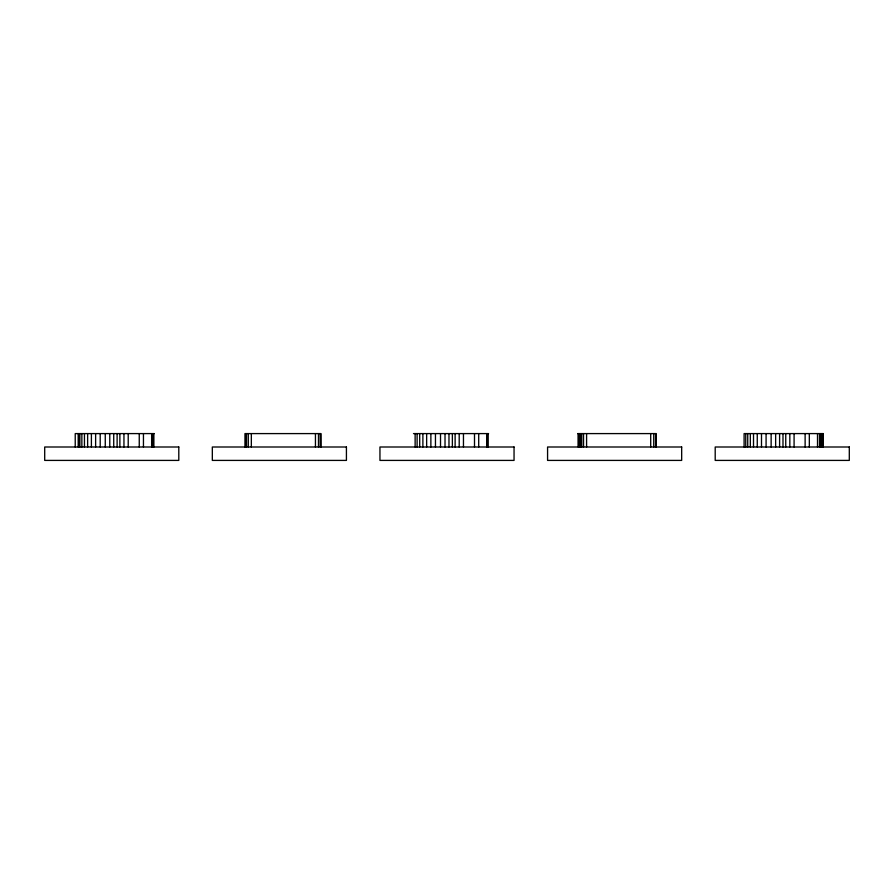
<?xml version="1.0" encoding="UTF-8"?>
<svg xmlns="http://www.w3.org/2000/svg" width="894" height="894" viewBox="0 0 894 894"><rect width="100%" height="100%" fill="white"/><g stroke="black" fill="none" stroke-linecap="round" stroke-linejoin="round"><path stroke-width="1.34" d="M154.204 433.59L75.23 433.59L75.23 447M413.475 433.59L488.56 433.59M577.714 433.59L656.185 433.59L656.185 447M823.374 433.59L744.099 433.59L744.099 447M823.24 433.59L823.24 447M823.039 433.59L823.039 447M822.055 433.59L822.055 447M821.016 433.59L821.016 447M819.966 433.59L819.966 447M819.507 433.59L819.507 447M817.518 433.59L817.518 447M809.327 433.59L809.327 447M805.125 433.59L805.125 447M794.084 433.59L794.084 447M789.827 433.59L789.827 447M785.748 433.59L785.748 447M782.988 433.59L782.988 447M779.602 433.59L779.602 447M775.646 433.59L775.646 447M771.142 433.59L771.142 447M766.08 433.59L766.08 447M761.498 433.59L761.498 447M757.263 433.59L757.263 447M753.508 433.59L753.508 447M750.323 433.59L750.323 447M747.73 433.59L747.73 447M745.752 433.59L745.752 447M655.57 433.59L655.57 447M653.737 433.59L653.737 447M650.698 433.59L650.698 447M586.587 433.59L586.587 447M583.536 433.59L583.536 447M581.715 433.59L581.715 447M581.1 433.59L581.1 447M580.396 433.59L580.407 447M579.267 433.59L579.267 447M578.485 433.59L578.485 447M578.25 433.59L578.25 447M488.202 433.59L488.202 447M487.152 433.59L487.152 447M486.895 433.59L486.895 447M478.703 433.59L478.703 447M474.502 433.59L474.502 447M463.461 433.59L463.461 447M459.203 433.59L459.203 447M455.124 433.59L455.124 447M452.364 433.59L452.364 447M448.978 433.59L448.978 447M445.022 433.59L445.022 447M440.518 433.59L440.518 447M435.456 433.59L435.456 447M430.874 433.59L430.874 447M426.65 433.59L426.65 447M422.884 433.59L422.884 447M419.699 433.59L419.699 447M417.107 433.59L417.107 447M415.129 433.59L415.129 447M320.935 447L320.935 433.59L244.967 433.59L244.967 447M320.533 433.59L320.6 447M320.32 433.59L320.32 447M318.487 433.59L318.487 447M315.448 433.59L315.448 447M251.337 433.59L251.337 447M248.286 433.59L248.286 447M246.465 433.59L246.465 447M246.23 433.59L246.23 447M246.062 433.59L246.062 447M245.85 433.59L245.85 447M153.869 433.59L153.869 447M152.896 433.59L152.975 447M151.991 433.59L151.991 447M151.645 433.59L151.645 447M143.453 433.59L143.453 447M139.252 433.59L139.252 447M128.211 433.59L128.211 447M123.953 433.59L123.953 447M119.874 433.59L119.874 447M117.114 433.59L117.114 447M113.728 433.59L113.728 447M109.772 433.59L109.772 447M105.269 433.59L105.269 447M100.206 433.59L100.206 447M95.624 433.59L95.624 447M91.4 433.59L91.4 447M87.634 433.59L87.634 447M84.449 433.59L84.449 447M81.857 433.59L81.857 447M79.879 433.59L79.879 447M79.063 433.59L79.063 447M78.638 433.59L78.638 447M78.225 433.59L78.225 447M178.8 447L44.7 447L44.7 460.41L178.8 460.41L178.8 447M346.425 447L212.325 447L212.325 460.41L346.425 460.41L346.425 447M514.05 447L379.95 447L379.95 460.41L514.05 460.41L514.05 447M681.675 447L547.575 447L547.575 460.41L681.675 460.41L681.675 447M849.3 447L715.2 447L715.2 460.41L849.3 460.41L849.3 447"/></g></svg>
